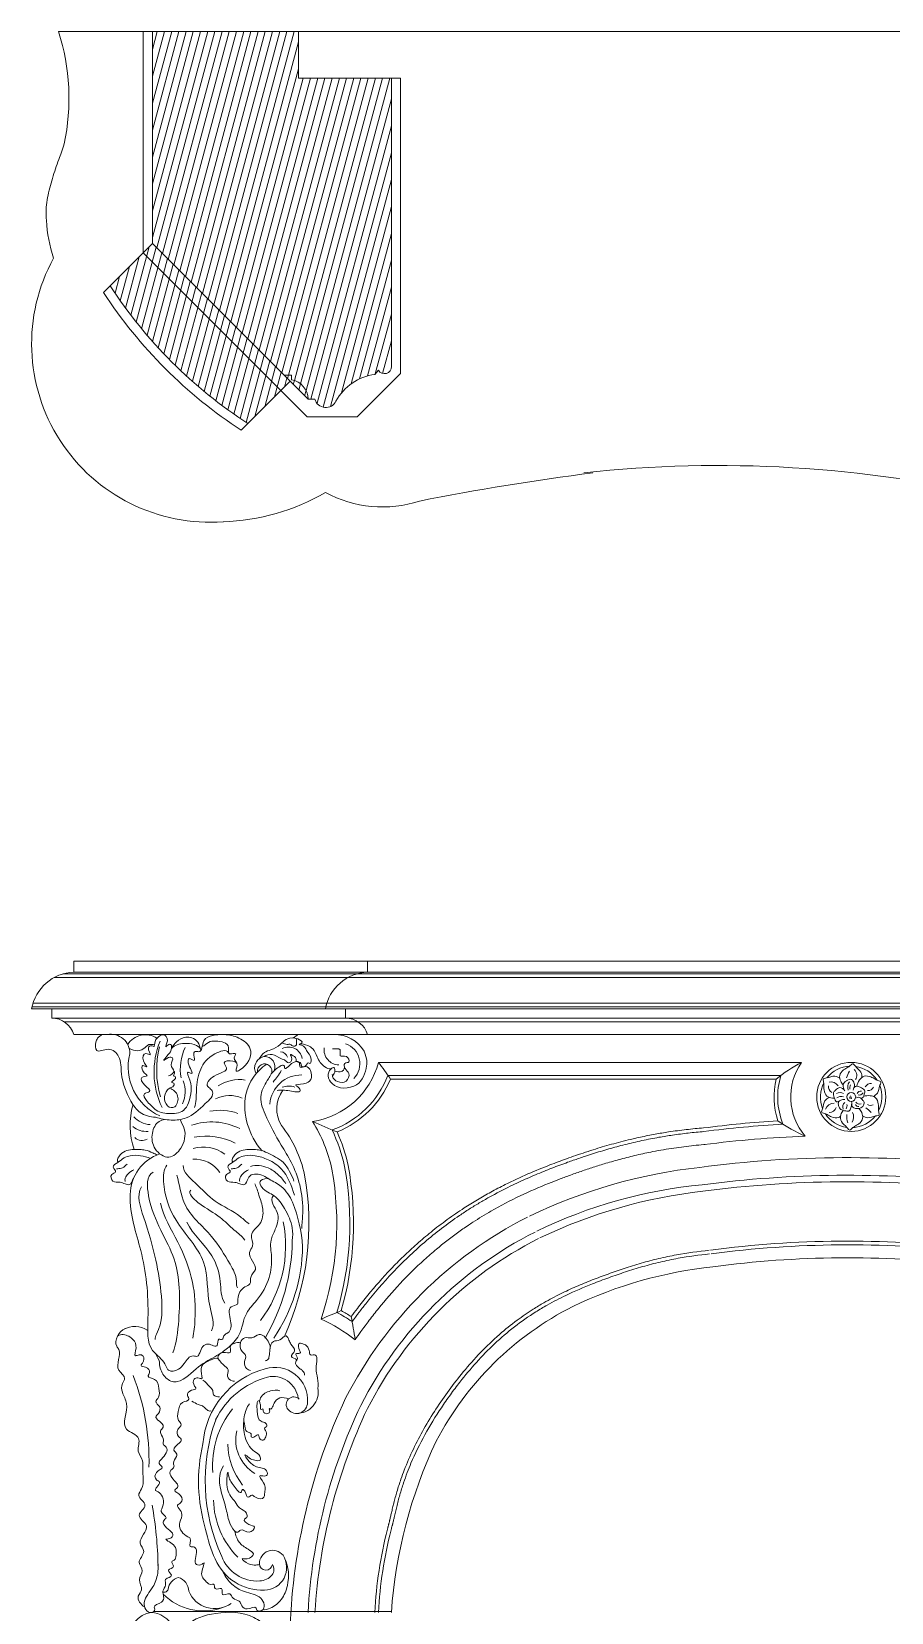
# Model space of a CAD drawing. Header units: millimetres. Extents: x -866 to 1519, y 0 to 1788.
# Drawn here: x -866 to -356, y 851 to 1788 of the extents above; entities that cross this region are included whole.
import ezdxf

# ---------------------------------------------------------------- set-up
doc = ezdxf.new("R2010")
doc.units = ezdxf.units.MM
doc.layers.add('ceco.net 173', color=7, linetype='Continuous')

msp = doc.modelspace()

# ---------------------------------------------------------------- linework, layer by layer
at = {"layer": 'ceco.net 173', "lineweight": 5}
for p, q in [((-850.17, 1788.34), (0, 1788.34)), ((-799.95, 1788.34), (-799.95, 1657.23)), ((-799.95, 1788.34), (-707.84, 1788.34)), ((-794.45, 1788.34), (-794.45, 1662.73)), ((-794.45, 1777.77), (-791.62, 1788.34)), ((-794.45, 1761.84), (-787.35, 1788.34)), ((-794.45, 1745.9), (-783.08, 1788.34)), ((-794.45, 1729.96), (-778.81, 1788.34)), ((-794.45, 1714.02), (-774.53, 1788.34)), ((-794.45, 1698.08), (-770.26, 1788.34)), ((-794.45, 1682.15), (-765.99, 1788.34)), ((-794.45, 1666.21), (-761.72, 1788.34)), ((-791.82, 1660.09), (-757.45, 1788.34)), ((-788.45, 1656.73), (-753.18, 1788.34)), ((-785.08, 1653.36), (-748.91, 1788.34)), ((-781.71, 1649.99), (-744.64, 1788.34)), ((-778.34, 1646.62), (-740.37, 1788.34)), ((-774.98, 1643.25), (-736.1, 1788.34)), ((-771.61, 1639.89), (-731.83, 1788.34)), ((-768.24, 1636.52), (-727.56, 1788.34)), ((-764.87, 1633.15), (-723.29, 1788.34)), ((-761.5, 1629.78), (-719.02, 1788.34)), ((-758.14, 1626.41), (-714.75, 1788.34)), ((-754.77, 1623.05), (-710.48, 1788.34)), ((-751.4, 1619.68), (-707.84, 1782.24)), ((-707.84, 1760.84), (-707.84, 1788.34)), ((-748.03, 1616.31), (-707.84, 1766.3)), ((-744.66, 1612.94), (-705.03, 1760.84)), ((-741.3, 1609.57), (-700.76, 1760.84)), ((-737.93, 1606.21), (-696.49, 1760.84)), ((-734.56, 1602.84), (-692.22, 1760.84)), ((-731.19, 1599.47), (-687.95, 1760.84)), ((-727.82, 1596.1), (-683.68, 1760.84)), ((-724.46, 1592.73), (-679.41, 1760.84)), ((-721.09, 1589.37), (-675.14, 1760.84)), ((-717.72, 1586), (-670.87, 1760.84)), ((-713.77, 1584.78), (-666.6, 1760.84)), ((-710.35, 1581.61), (-662.33, 1760.84)), ((-707.84, 1760.84), (-647.39, 1760.84)), ((-706.62, 1579.59), (-658.06, 1760.84)), ((-703.42, 1575.6), (-653.79, 1760.84)), ((-652.84, 1589.79), (-652.84, 1760.84)), ((-647.39, 1760.84), (-647.39, 1585.74)), ((-700.52, 1570.49), (-652.84, 1748.44)), ((-696.91, 1568.02), (-652.84, 1732.5)), ((-693.26, 1565.71), (-652.84, 1716.56)), ((-688.87, 1566.18), (-652.84, 1700.62)), ((-682.46, 1574.16), (-652.84, 1684.69)), ((-676.74, 1579.54), (-652.84, 1668.75)), ((-823.49, 1633.69), (-794.45, 1662.73)), ((-807.29, 1620.28), (-796.45, 1660.73)), ((-804.11, 1616.2), (-792.23, 1660.51)), ((-712.78, 1581.06), (-794.45, 1662.73)), ((-810.43, 1624.49), (-802.28, 1654.89)), ((-800.9, 1612.23), (-788.87, 1657.14)), ((-702.76, 1560.03), (-799.95, 1657.23)), ((-797.67, 1608.37), (-785.5, 1653.78)), ((-794.4, 1604.62), (-782.13, 1650.41)), ((-671.68, 1582.51), (-652.84, 1652.81)), ((-816.61, 1633.28), (-813.95, 1643.23)), ((-813.54, 1628.82), (-808.12, 1649.06)), ((-791.11, 1600.97), (-778.76, 1647.04)), ((-787.79, 1597.42), (-775.39, 1643.67)), ((-784.44, 1593.96), (-772.03, 1640.3)), ((-781.07, 1590.6), (-768.66, 1636.94)), ((-777.68, 1587.33), (-765.29, 1633.57)), ((-666.94, 1584.25), (-652.84, 1636.87)), ((-774.26, 1584.15), (-761.92, 1630.2)), ((-770.82, 1581.05), (-758.55, 1626.83)), ((-767.36, 1578.03), (-755.19, 1623.46)), ((-763.88, 1575.1), (-751.82, 1620.1)), ((-760.37, 1572.24), (-748.45, 1616.73)), ((-756.84, 1569.47), (-745.08, 1613.36)), ((-662.35, 1585.45), (-652.84, 1620.94)), ((-753.3, 1566.76), (-741.71, 1609.99)), ((-749.73, 1564.14), (-738.35, 1606.62)), ((-746.14, 1561.58), (-734.98, 1603.26)), ((-658, 1585.74), (-652.84, 1605)), ((-742.54, 1559.1), (-731.61, 1599.89)), ((-738.91, 1556.69), (-728.24, 1596.52)), ((-733.73, 1560.11), (-724.87, 1593.15)), ((-727.9, 1565.94), (-721.51, 1589.78)), ((-722.06, 1571.77), (-718.14, 1586.42)), ((-712.11, 1584.78), (-716.51, 1584.78)), ((-714.35, 1582.63), (-713.77, 1584.78)), ((-712.11, 1582.03), (-712.11, 1584.78)), ((-647.39, 1585.74), (-673.09, 1560.03)), ((-660.47, 1587.59), (-662.65, 1585.11)), ((-741.82, 1552.02), (-712.78, 1581.06)), ((-716.23, 1577.61), (-714.77, 1583.05)), ((-702.21, 1570.49), (-712.78, 1581.06)), ((-710.98, 1579.26), (-710.35, 1581.61)), ((-707.62, 1575.89), (-706.62, 1579.59)), ((-704.25, 1572.53), (-703.42, 1575.6)), ((-702.21, 1570.49), (-698.17, 1570.49)), ((-702.76, 1560.03), (-673.09, 1560.03)), ((-841.07, 1237.44), (0, 1237.44)), ((-841.07, 1237.44), (-841.07, 1230.89)), ((-666.9, 1237.44), (-666.9, 1230.89)), ((-852.81, 1227.59), (0, 1227.59)), ((-847.58, 1229.79), (0, 1229.79)), ((-841.07, 1230.89), (0, 1230.89)), ((-866.12, 1209.1), (0, 1209.1)), ((-865.89, 1210.2), (0, 1210.2)), ((-865.29, 1212.4), (0, 1212.4)), ((-854.15, 1209.1), (-854.15, 1203.65)), ((-679.98, 1209.1), (-679.98, 1203.65)), ((-854.15, 1203.65), (0, 1203.65)), ((-846.83, 1201.45), (0, 1201.45)), ((-841.07, 1193.85), (0, 1193.85)), ((-660.44, 1177.35), (-598.63, 1177.35)), ((-600.61, 1177.35), (-598.63, 1177.35)), ((-598.63, 1177.35), (-409.67, 1177.35)), ((-654.87, 1169.65), (-596.62, 1169.65)), ((-653.38, 1167.45), (-594.2, 1167.45)), ((-596.62, 1169.65), (-421.87, 1169.65)), ((-595.85, 1167.45), (-594.2, 1167.45)), ((-594.2, 1167.45), (-424.75, 1167.45)), ((-652.81, 851.9), (-793.77, 851.9))]:
    msp.add_line(p, q, dxfattribs=at)
for radius in [20.46, 2.65]:
    msp.add_circle((-380.22, 1156.89), radius, dxfattribs=at)
for centre, radius, start, end in [((-974.41, 1748.61), 130.44, 348.14026, 17.73265), ((-771.51, 1680.91), 85.93, 183.03307, 198.23153), ((-760.41, 1603.26), 105.7, 151.29943, 274.32398), ((-587.85, 1787.66), 281.49, 213.16104, 236.83896), ((-587.85, 1787.66), 275.99, 212.92158, 237.07842), ((-658.81, 1554.78), 30.57, 97.21879, 151.52875), ((-656.95, 1589.71), 4.11, 211.1006, 1.07439), ((-714.01, 1570.39), 11.8, 0.49139, 80.7214), ((-691.72, 1572.21), 6.68, 194.98446, 334.6688), ((-458.91, 790.43), 740.72, 77.03106, 96.19025), ((-336.69, -4.07), 1543.49, 97.32193, 101.18677), ((-756.18, 1625.27), 127.47, 271.60721, 300.25619), ((-658.13, 1577.71), 71.1, 241.59985, 288.01416), ((-839.92, 1204.28), 26.64, 92.47037, 169.58335), ((-665.75, 1204.28), 26.64, 92.47037, 169.58335), ((-854.33, 1189.78), 13.87, 17.06381, 89.25384), ((-680.16, 1189.78), 13.87, 17.06381, 89.25384), ((-819.16, 1182.72), 11.32, 358.77308, 100.53458), ((-798.7, 1181.37), 12.36, 56.16337, 147.65839), ((-686.3, 1173.79), 20.07, 30.61649, 91.39037), ((-777.22, 1174.53), 31.64, 165.45003, 246.05735), ((-744.97, 1171.6), 48.56, 157.87758, 205.53576), ((-733.86, 1172.68), 58.11, 166.08581, 195.71708), ((-748.39, 1173.46), 29.59, 154.45781, 190.34076), ((-727.2, 1174.13), 6.72, 99.22905, 210.47259), ((-727.93, 1174.71), 6.07, 337.90359, 93.26968), ((-718.6, 1179.33), 4.29, 13.84102, 88.29281), ((-713.84, 1178.11), 8.33, 11.37858, 116.19445), ((-683.71, 1184.88), 9.05, 173.38119, 268.05591), ((-683.82, 1176.62), 12.32, 314.74182, 71.93733), ((-710.22, 1151.62), 29.72, 123.80301, 166.78193), ((-727.97, 1172.17), 4.32, 337.72339, 187.86296), ((-771.26, 1205.07), 62.37, 320.886, 328.48334), ((-706.92, 1189.83), 48.13, 278.85152, 344.96892), ((-683.85, 1174.61), 3.15, 307.3021, 15.01402), ((-809.29, 1063.78), 187.23, 33.62043, 37.34146), ((-362.36, 1088.88), 100.33, 118.13616, 128.44962), ((-380.22, 1156.89), 35.86, 145.2083, 220.45301), ((-380.22, 1156.89), 18.26, 92.98441, 141.88881), ((-372.76, 1165.9), 10.47, 143.49012, 167.70233), ((-381.77, 1169.6), 4.85, 329.25862, 46.00969), ((-380.22, 1156.89), 18.26, 32.98441, 81.88881), ((-780.46, 1156.29), 6.95, 123.8508, 223.09402), ((-785.91, 1155.64), 6.58, 315.56622, 75.96295), ((-792.27, 1160.04), 17.17, 335.12706, 21.59702), ((-742.89, 1144.16), 23.01, 81.46401, 123.36511), ((-706.39, 1151.45), 18.46, 88.337, 176.25667), ((-713.71, 1152.51), 10.8, 70.67556, 110.50487), ((-706.92, 1189.83), 55.83, 289.81253, 338.80805), ((-706.92, 1189.83), 58.03, 292.18955, 337.31278), ((-380.22, 1156.89), 45.76, 166.65413, 198.03464), ((-380.22, 1156.89), 43.56, 162.96314, 201.81584), ((-380.22, 1156.89), 18.26, 152.98441, 201.88881), ((-389.69, 1162.98), 4.02, 173.57489, 238.96244), ((-392.4, 1160.45), 5.36, 35.16046, 100.28493), ((-377.47, 1162.81), 4.85, 141.77253, 202.67688), ((-376.43, 1162.16), 4.59, 155.28405, 189.51482), ((-368.07, 1160.28), 4.63, 90.28726, 146.55973), ((-370.4, 1164.5), 3.9, 268.56215, 333.07229), ((-380.22, 1156.89), 18.26, 332.98441, 21.88881), ((-748.75, 1139.96), 17.77, 65.3436, 117.80651), ((-699.18, 1151.84), 40.51, 170.65495, 221.53036), ((-701.94, 1149.78), 18.84, 143.8883, 211.53141), ((-389.83, 1147.2), 6.1, 95.05742, 156.88139), ((-386.86, 1155.63), 3.91, 56.59829, 121.95252), ((-386.2, 1152.87), 4.25, 71.66798, 126.98701), ((-381.89, 1150.94), 3.36, 129.02548, 201.38607), ((-379.77, 1156.58), 1.28, 129.80109, 219.13443), ((-379.28, 1156.45), 1.05, 156.41461, 216.27734), ((-375.15, 1155.18), 2.62, 211.20644, 289.01567), ((-374.52, 1158.06), 2.37, 79.28292, 160.71364), ((-375.46, 1160.58), 2.58, 257.07824, 330.58839), ((-764.24, 1140.22), 43.5, 163.74015, 199.4409), ((-794.66, 1155.16), 14.77, 222.74873, 265.18124), ((-783.04, 1154.12), 3.6, 225.9241, 300.58119), ((-754.4, 1117.7), 31.28, 70.13825, 101.33281), ((-380.22, 1156.89), 18.26, 212.98441, 261.88881), ((-393.42, 1152.23), 4.55, 270.72952, 339.88953), ((-386.53, 1151.85), 3.85, 328.17112, 8.74103), ((-374.52, 1144.7), 8.38, 168.37401, 201.79348), ((-384.88, 1145.12), 6.05, 329.10729, 24.34596), ((-380.22, 1156.89), 18.26, 272.98441, 321.88881), ((-375.94, 1153.13), 1.94, 199.51295, 275.97734), ((-379.5, 1138.29), 14.49, 40.09249, 57.04341), ((-368.6, 1156.31), 4.42, 244.60036, 287.90209), ((-798.25, 1148.57), 12.14, 230.06546, 275.56372), ((-759.37, 1105.69), 36.4, 62.83483, 109.21291), ((-774.12, 1095.74), 71.43, 12.06446, 38.21417), ((-774.12, 1095.74), 87.93, 12.06446, 31.95437), ((-563.33, 1442.12), 329.32, 245.57381, 248.31771), ((-774.12, 1095.74), 95.63, 12.06446, 25.76474), ((-774.12, 1095.74), 97.83, 12.06446, 24.36602), ((-389.2, 556.88), 586.86, 93.37357, 97.68665), ((-382.22, 467.82), 673.97, 93.27034, 97.27047), ((-364.2, 1229.85), 105.53, 235.65417, 245.7676), ((-800.68, 1137.11), 6.05, 226.12933, 300.46166), ((-764.51, 1104.93), 22.25, 54.48956, 105.25096), ((-762.65, 1095.51), 38.14, 63.04887, 100.70397), ((-381.8, 462.27), 671.84, 92.19322, 97.31415), ((-381.8, 462.27), 671.84, 92.19322, 97.31415), ((-782.07, 1098.7), 25.62, 108.06192, 179.34877), ((-769.67, 1101.55), 18.52, 34.70393, 92.91016), ((-862.91, 1081.91), 185.42, 343.46142, 10.50775), ((-862.91, 1081.91), 187.62, 344.00611, 10.52636), ((-434.97, 802.12), 314.98, 96.3933, 115.57464), ((-382.38, 451.83), 669.08, 83.0065, 97.52888), ((-863.12, 1081.95), 161.43, 335.46793, 10.24903), ((-863.01, 1081.92), 177.81, 341.38828, 10.43148), ((-382.38, 451.83), 658.63, 83.57744, 97.52888), ((-382.38, 451.83), 654.78, 83.39659, 97.52888), ((-441.48, 819.33), 286.75, 95.40367, 115.88636), ((-434.93, 802.02), 300.78, 96.34432, 115.5733), ((-792.12, 1062.43), 86.83, 3.84062, 21.62647), ((-788.74, 1068.65), 73.22, 322.69121, 11.17778), ((-461.22, 866.48), 245.64, 116.84054, 152.93211), ((-828.49, 1073.22), 116.92, 329.49723, 359.27224), ((-803.52, 1069.22), 98.04, 325.6854, 359.43019), ((-461.28, 866.52), 235.67, 116.83295, 152.86242), ((-461.27, 866.5), 231.29, 116.8336, 152.82521), ((-382.38, 451.83), 619.58, 83.39659, 97.52888), ((-382.38, 451.83), 617.38, 83.39659, 97.52888), ((-382.38, 451.83), 609.68, 83.39659, 97.52888), ((-434.79, 801.65), 256.08, 96.15775, 115.5669), ((-461.09, 866.25), 186.5, 116.84553, 152.3326), ((-329.09, 176.87), 923.65, 112.50001, 113.30381), ((-739.51, 927.47), 107.57, 52.66544, 65.26077), ((-739.51, 927.47), 115.27, 56.62273, 61.87092), ((-739.51, 927.47), 117.47, 57.64356, 60.99859), ((-1167.75, 934.71), 499.66, 9.01578, 10.61031), ((-804.97, 1006.55), 14.22, 57.35277, 118.25457), ((-714.54, 947.28), 50.19, 105.18626, 175.49784), ((-721.9, 977.19), 19.4, 355.79934, 107.35772), ((-938.06, 941.18), 141.57, 358.51674, 20.92849), ((-713.68, 944.17), 48.31, 105.08835, 153.73609), ((-722.96, 976.11), 15.07, 8.25187, 102.60788), ((-708.88, 981.96), 12.69, 269.25352, 10.69816), ((-710.66, 974.59), 4.51, 44.46755, 222.69121), ((-709.05, 975.77), 6.5, 220.74088, 0), ((-369.55, 831.4), 343.39, 154.68177, 178.17655), ((-654.92, 929.46), 108.27, 160.52915, 204.50285), ((-705.78, 938.53), 53.04, 140.97425, 184.56724), ((-375.55, 833.57), 327.14, 154.57525, 176.88472), ((-365.98, 830.11), 332.87, 154.74393, 176.34279), ((-721.75, 953.74), 23.35, 167.16041, 239.27048), ((-668.97, 928.91), 98.17, 166.86881, 196.79013), ((-709.21, 952.06), 40.62, 181.5098, 218.44057), ((-369.55, 831.4), 283.99, 154.68177, 175.97301), ((-1013.24, 875.35), 222.12, 0.95331, 10.27896), ((-708.11, 919.21), 50.21, 181.64482, 224.53766), ((-685.89, 915.94), 78.59, 191.28849, 204.73888), ((-417.33, 839.13), 245.62, 165.50758, 177.14932), ((-414.41, 838.59), 246.39, 165.52188, 177.0328), ((-729.38, 894.75), 30.23, 202.7665, 272.62583), ((-732.23, 892.61), 22.69, 200.80303, 273.43538), ((-723.19, 880.26), 7.88, 39.12661, 180.99513), ((-728.29, 877.93), 13.38, 271.22819, 33.09972), ((-776.61, 863.87), 8.63, 107.1134, 172.48211), ((-781.73, 863.76), 8.75, 1.38194, 72.87547), ((-727.22, 880.22), 3.85, 181.3346, 353.53348), ((-731.2, 880), 10.05, 271.9075, 319.91776), ((-728.23, 876.75), 5.71, 325.67969, 32.08534), ((-787.48, 865.77), 2.43, 249.11078, 341.58319), ((-764.3, 885.81), 33.58, 224.81014, 289.93899), ((-757.57, 870.15), 16.6, 201.8478, 305.83441), ((-758.67, 883.56), 31.43, 301.26694, 301.57469)]:
    msp.add_arc(centre, radius, start, end, dxfattribs=at)
for points, knots in [([(-846.76, 1721.81), (-847.81, 1718.14), (-850.46, 1712.08), (-853.72, 1701.45), (-856.97, 1690.16), (-857.79, 1681.64), (-857.41, 1677.09), (-857.32, 1676.36)], [59.169884, 59.169884, 59.169884, 59.169884, 67.591631, 78.088625, 88.415019, 98.443918, 100.363856, 100.363856, 100.363856, 100.363856]), ([(-792.73, 1144.79), (-795.86, 1145.12), (-802.3, 1146.48), (-808.97, 1156.84), (-813.61, 1168.14), (-812.69, 1180.34), (-819.92, 1187.06), (-828.37, 1182.06), (-828.4, 1188.74), (-827.06, 1192.01), (-825.3, 1193.31), (-824.12, 1193.85)], [0, 0, 0, 0, 8.651549, 16.669899, 32.442656, 41.961338, 48.823617, 55.119218, 59.525869, 61.909652, 65.154561, 65.154561, 65.154561, 65.154561]), ([(-793.43, 1187.03), (-793.12, 1187.49), (-793.26, 1189.82), (-791.58, 1192.33), (-787.49, 1194.71), (-784.42, 1190.72), (-787.7, 1185.24), (-785.19, 1187.97), (-782.76, 1188.28), (-783.34, 1183.55), (-785.25, 1182.02), (-789.03, 1177.1), (-785.36, 1180.67), (-781.12, 1180.31), (-785.01, 1175.58), (-780.01, 1172.07), (-783.58, 1169.85), (-784.88, 1169.32)], [1.87409, 1.87409, 1.87409, 1.87409, 3.372698, 7.451197, 10.089093, 13.930744, 17.33936, 19.41399, 20.356403, 23.356369, 27.44776, 30.298534, 33.36838, 35.463857, 39.342553, 43.070339, 46.910261, 46.910261, 46.910261, 46.910261]), ([(-765, 1186.68), (-763.66, 1187.24), (-761.42, 1189.78), (-755.85, 1190.34), (-747.87, 1188.86), (-750.45, 1181.15), (-743.65, 1183.68), (-747.14, 1179.39), (-744.79, 1177.93), (-744.51, 1176.91)], [1.073651, 1.073651, 1.073651, 1.073651, 5.123302, 9.080904, 16.850872, 20.305606, 23.325686, 25.243676, 27.900722, 27.900722, 27.900722, 27.900722]), ([(-808.18, 1185.5), (-806.61, 1184.89), (-803.8, 1183.72), (-799.53, 1185.06), (-797.02, 1188.68), (-794.35, 1187.72), (-793.14, 1188.15)], [0, 0, 0, 0, 4.60168, 7.845957, 11.58435, 14.857859, 14.857859, 14.857859, 14.857859]), ([(-793.06, 1149.65), (-794.67, 1151.15), (-797.33, 1153.35), (-800.9, 1159.29), (-794.04, 1159.77), (-799.46, 1163.61), (-802.75, 1168.97), (-795.7, 1168.95), (-800.73, 1171.5), (-801.07, 1176.49), (-796.29, 1173.58), (-801.21, 1178.44), (-799.66, 1183.94), (-794.03, 1180.6), (-798.15, 1185.65), (-795.33, 1187.89), (-793.75, 1186.47), (-793.43, 1187.03)], [14.017861, 14.017861, 14.017861, 14.017861, 20.201819, 23.996065, 27.004777, 31.326926, 35.754652, 38.585759, 42.134564, 44.931323, 47.002301, 50.570407, 54.805892, 57.233227, 61.116383, 63.008149, 64.56566, 64.56566, 64.56566, 64.56566]), ([(-669.03, 1184.01), (-667.08, 1178.94), (-667.54, 1172.76), (-671.68, 1161.47), (-686.86, 1161.24), (-690.85, 1169.1), (-689.77, 1173.01), (-686.26, 1174.99), (-686.04, 1171.02), (-687.43, 1169.83), (-687.64, 1168.86)], [49.20467, 49.20467, 49.20467, 49.20467, 53.85548, 65.468051, 78.699621, 83.330348, 87.375279, 89.124268, 91.577699, 94.286653, 94.286653, 94.286653, 94.286653]), ([(-784.34, 1162.07), (-783.82, 1162.42), (-782.33, 1162.48), (-780.92, 1165.13), (-784.23, 1165.45), (-780.92, 1166.87), (-780.47, 1169.17), (-782.66, 1169.39), (-781.01, 1170.84), (-781.52, 1171.91), (-781.73, 1172.18)], [0.380781, 0.380781, 0.380781, 0.380781, 2.212495, 4.164747, 5.37954, 7.965736, 9.566499, 11.003376, 12.551289, 13.186912, 13.186912, 13.186912, 13.186912]), ([(-686.26, 1172.24), (-684.99, 1171.59), (-683.44, 1171.62), (-682.1, 1172.02), (-681.95, 1172.1)], [0, 0, 0, 0, 3.902329, 3.937864, 3.937864, 3.937864, 3.937864]), ([(-385.03, 1163.98), (-385.59, 1164.64), (-386.69, 1166.37), (-387.59, 1169.91), (-385.06, 1172.86), (-382.34, 1174.35), (-380.63, 1175.43), (-379.21, 1177.14), (-377.1, 1173.88), (-374.26, 1172.41), (-373.84, 1169.45), (-373.96, 1168.34)], [1.346429, 1.346429, 1.346429, 1.346429, 3.709743, 6.857161, 10.469177, 13.19954, 15.296944, 16.275841, 18.309291, 22.776626, 25.68117, 25.68117, 25.68117, 25.68117]), ([(-390.1, 1156.13), (-390.53, 1156.11), (-392.14, 1156.16), (-395.18, 1157.02), (-396.47, 1160.69), (-396.41, 1163.79), (-396.49, 1165.8), (-397.26, 1167.89), (-393.38, 1168.09), (-390.68, 1169.81), (-387.91, 1168.7), (-387.01, 1168.04)], [2.558768, 2.558768, 2.558768, 2.558768, 3.709743, 6.857161, 10.469177, 13.19954, 15.296944, 16.275841, 18.309291, 22.776626, 25.68117, 25.68117, 25.68117, 25.68117]), ([(-376.89, 1163.18), (-376.62, 1164.51), (-375.63, 1166.85), (-372.63, 1169.77), (-368.81, 1169.06), (-366.16, 1167.46), (-364.37, 1166.51), (-362.17, 1166.14), (-363.94, 1162.68), (-363.8, 1159.48), (-366.15, 1157.64), (-367.17, 1157.19)], [0, 0, 0, 0, 3.709743, 6.857161, 10.469177, 13.19954, 15.296944, 16.275841, 18.309291, 22.776626, 25.68117, 25.68117, 25.68117, 25.68117]), ([(-386.48, 1145.44), (-386.9, 1145.09), (-388.5, 1144.13), (-391.64, 1144.72), (-394.29, 1146.32), (-396.07, 1147.26), (-398.27, 1147.64), (-396.5, 1151.09), (-396.65, 1154.29), (-394.29, 1156.13), (-393.27, 1156.58)], [5.405862, 5.405862, 5.405862, 5.405862, 6.857161, 10.469177, 13.19954, 15.296944, 16.275841, 18.309291, 22.776626, 25.68117, 25.68117, 25.68117, 25.68117]), ([(-372.89, 1157.22), (-371.66, 1157.59), (-369.21, 1157.87), (-365.27, 1156.76), (-363.97, 1153.09), (-364.04, 1149.99), (-363.96, 1147.97), (-363.19, 1145.88), (-367.06, 1145.69), (-369.76, 1143.96), (-372.54, 1145.08), (-373.44, 1145.74)], [0.212561, 0.212561, 0.212561, 0.212561, 3.709743, 6.857161, 10.469177, 13.19954, 15.296944, 16.275841, 18.309291, 22.776626, 25.68117, 25.68117, 25.68117, 25.68117]), ([(-778.13, 1143.5), (-777.28, 1141.66), (-774.11, 1136.48), (-776.03, 1126.91), (-784.68, 1118.8), (-794.23, 1125.62), (-795.51, 1134.85), (-792.17, 1142.21), (-788.37, 1143.19), (-787.25, 1143.56)], [0, 0, 0, 0, 5.512666, 16.091567, 24.189188, 32.702743, 41.415204, 48.63379, 51.80285, 51.80285, 51.80285, 51.80285]), ([(-375.61, 1150.02), (-374.96, 1149.3), (-373.79, 1147.51), (-372.86, 1143.87), (-375.39, 1140.92), (-378.1, 1139.42), (-379.81, 1138.35), (-381.24, 1136.63), (-383.34, 1139.89), (-386.42, 1141.48), (-386.76, 1146.09), (-385.59, 1148.09), (-385.05, 1148.9)], [1.075545, 1.075545, 1.075545, 1.075545, 3.709743, 6.857161, 10.469177, 13.19954, 15.296944, 16.275841, 18.309291, 22.776626, 26.441526, 29.085092, 29.085092, 29.085092, 29.085092]), ([(-467.7, 1138.57), (-471.11, 1138.28), (-474.53, 1137.93), (-481.45, 1137.12), (-484.94, 1136.65), (-491.08, 1135.71), (-493.72, 1135.27), (-497.83, 1134.52), (-499.28, 1134.25), (-502.21, 1133.67), (-503.69, 1133.36), (-506.61, 1132.74), (-508.07, 1132.41), (-511.48, 1131.62), (-513.41, 1131.15), (-517.23, 1130.18), (-519.11, 1129.68), (-524.67, 1128.16), (-528.27, 1127.1), (-533.79, 1125.38), (-535.77, 1124.75), (-539.66, 1123.47), (-541.56, 1122.82), (-545.33, 1121.53), (-547.2, 1120.87), (-550.67, 1119.62), (-552.28, 1119.03), (-555.54, 1117.82), (-557.19, 1117.19), (-563.1, 1114.9), (-567.45, 1113.13), (-576.29, 1109.27), (-580.8, 1107.18), (-588.21, 1103.49), (-591.08, 1102), (-596.56, 1099.01), (-599.17, 1097.52), (-604.42, 1094.41), (-607.05, 1092.77), (-611.37, 1089.96), (-613.08, 1088.82), (-616.44, 1086.51), (-618.1, 1085.33), (-623.02, 1081.76), (-626.22, 1079.3), (-632.2, 1074.47), (-634.99, 1072.11), (-640.44, 1067.29), (-643.09, 1064.83), (-648.23, 1059.86), (-650.72, 1057.35), (-657.96, 1049.76), (-662.47, 1044.62), (-668.88, 1036.82), (-670.96, 1034.19), (-674.23, 1029.94), (-675.44, 1028.33), (-676.64, 1026.71)], [138.71245, 138.71245, 138.71245, 138.71245, 145.752177, 145.752177, 152.791905, 152.791905, 158.045789, 158.045789, 160.920461, 160.920461, 163.795133, 163.795133, 166.669805, 166.669805, 170.557654, 170.557654, 174.445503, 174.445503, 182.221201, 182.221201, 186.686589, 186.686589, 191.151977, 191.151977, 195.617365, 195.617365, 199.428487, 199.428487, 203.239608, 203.239608, 212.972519, 212.972519, 222.70543, 222.70543, 228.768072, 228.768072, 234.226413, 234.226413, 239.684754, 239.684754, 243.284627, 243.284627, 246.884499, 246.884499, 254.084244, 254.084244, 260.685211, 260.685211, 267.286178, 267.286178, 273.887144, 273.887144, 287.089078, 287.089078, 293.787316, 293.787316, 297.906224, 297.906224, 297.906224, 297.906224]), ([(-467.51, 1136.38), (-470.59, 1136.11), (-473.67, 1135.81), (-479.9, 1135.09), (-483.04, 1134.69), (-488.86, 1133.83), (-491.53, 1133.41), (-495.85, 1132.65), (-497.49, 1132.35), (-500.84, 1131.7), (-502.55, 1131.35), (-505.95, 1130.63), (-507.64, 1130.25), (-511, 1129.47), (-512.67, 1129.07), (-517.58, 1127.83), (-520.77, 1126.96), (-527.17, 1125.13), (-530.38, 1124.15), (-535.1, 1122.65), (-536.69, 1122.13), (-539.4, 1121.23), (-540.52, 1120.85), (-542.77, 1120.08), (-543.89, 1119.7), (-546.11, 1118.92), (-547.22, 1118.52), (-549.86, 1117.57), (-551.4, 1117.01), (-554.51, 1115.86), (-556.08, 1115.26), (-559.25, 1114.03), (-560.85, 1113.4), (-565.68, 1111.46), (-568.95, 1110.08), (-575.58, 1107.16), (-578.94, 1105.61), (-586.46, 1101.93), (-590.65, 1099.76), (-596.81, 1096.33), (-598.77, 1095.2), (-602.69, 1092.87), (-604.66, 1091.66), (-608.57, 1089.18), (-610.52, 1087.9), (-616.06, 1084.13), (-619.6, 1081.57), (-626.54, 1076.26), (-629.94, 1073.51), (-636.57, 1067.82), (-639.82, 1064.89), (-646.06, 1058.93), (-649.06, 1055.91), (-657.74, 1046.76), (-663.08, 1040.55), (-669.48, 1032.5), (-670.89, 1030.69), (-673.11, 1027.76), (-673.96, 1026.64), (-676.09, 1023.73)], [138.71245, 138.71245, 138.71245, 138.71245, 145.104685, 145.104685, 151.49692, 151.49692, 156.865974, 156.865974, 160.141174, 160.141174, 163.506126, 163.506126, 166.871079, 166.871079, 170.236031, 170.236031, 176.936705, 176.936705, 184.00359, 184.00359, 187.632704, 187.632704, 190.296221, 190.296221, 192.959737, 192.959737, 195.623254, 195.623254, 199.281155, 199.281155, 202.939057, 202.939057, 206.596958, 206.596958, 213.912761, 213.912761, 221.228564, 221.228564, 230.146904, 230.146904, 234.268479, 234.268479, 238.390054, 238.390054, 242.502801, 242.502801, 250.315992, 250.315992, 258.250226, 258.250226, 266.261636, 266.261636, 274.273047, 274.273047, 290.295867, 290.295867, 294.931447, 294.931447, 297.812285, 297.812285, 297.812285, 297.812285]), ([(-814.83, 1118.16), (-815.77, 1118.75), (-814.19, 1122.63), (-809.9, 1125.64), (-803.8, 1125.93), (-798.3, 1125.38), (-794.79, 1124.08), (-792.5, 1122.91), (-791.65, 1122.45)], [0, 0, 0, 0, 3.006868, 7.594015, 15.374333, 18.368485, 22.767946, 25.410207, 25.410207, 25.410207, 25.410207]), ([(-466.86, 1128.71), (-467.13, 1128.68), (-467.4, 1128.66), (-469.61, 1128.46), (-471.56, 1128.27), (-477.41, 1127.65), (-481.35, 1127.15), (-489.46, 1125.96), (-493.63, 1125.26), (-499.42, 1124.13), (-501.04, 1123.8), (-504.24, 1123.12), (-505.83, 1122.77), (-509, 1122.03), (-510.58, 1121.65), (-513.68, 1120.87), (-515.21, 1120.47), (-519.77, 1119.25), (-522.74, 1118.4), (-528.18, 1116.77), (-530.67, 1115.99), (-534.35, 1114.79), (-535.57, 1114.39), (-537.97, 1113.58), (-539.17, 1113.18), (-542.73, 1111.95), (-545.07, 1111.12), (-548.44, 1109.89), (-549.44, 1109.53), (-551.47, 1108.77), (-552.48, 1108.39), (-555.55, 1107.21), (-557.62, 1106.41), (-565.18, 1103.36), (-570.78, 1100.93), (-582.18, 1095.51), (-587.97, 1092.52), (-597.38, 1087.11), (-600.99, 1084.91), (-605.42, 1082.02), (-606.29, 1081.44), (-609.37, 1079.38), (-611.54, 1077.86), (-617.96, 1073.21), (-622.1, 1069.98), (-628.55, 1064.59), (-630.95, 1062.49), (-638.37, 1055.76), (-643.14, 1051.02), (-652.14, 1041.4), (-656.36, 1036.52), (-662.27, 1029.23), (-664.13, 1026.85), (-667.64, 1022.24), (-669.29, 1020.01), (-672.05, 1016.18), (-673.16, 1014.6), (-674.27, 1013.01)], [138.71245, 138.71245, 138.71245, 138.71245, 139.296213, 139.296213, 143.417473, 143.417473, 151.659991, 151.659991, 160.238946, 160.238946, 163.501355, 163.501355, 166.763765, 166.763765, 170.026174, 170.026174, 173.288583, 173.288583, 179.813402, 179.813402, 185.510987, 185.510987, 188.38535, 188.38535, 191.259714, 191.259714, 197.008441, 197.008441, 199.429245, 199.429245, 201.85005, 201.85005, 206.691658, 206.691658, 219.395025, 219.395025, 232.098392, 232.098392, 239.892142, 239.892142, 241.806415, 241.806415, 246.701612, 246.701612, 256.492005, 256.492005, 262.511327, 262.511327, 275.487591, 275.487591, 288.463855, 288.463855, 294.719672, 294.719672, 300.579702, 300.579702, 304.626829, 304.626829, 304.626829, 304.626829]), ([(-805.62, 1108.76), (-805.66, 1108.69), (-806.39, 1107.25), (-807.12, 1104.15), (-810.96, 1105.34), (-813.88, 1106.75), (-818.38, 1105.62), (-819.95, 1111.23), (-814.87, 1112.04), (-819.19, 1115.77), (-814.31, 1118.18), (-811.76, 1120.9), (-806.84, 1122.46), (-801.45, 1122.31), (-797.55, 1121.16), (-795.66, 1120.4)], [32.14794, 32.14794, 32.14794, 32.14794, 32.343108, 36.246209, 38.731262, 41.509479, 45.531842, 49.070063, 51.584862, 54.499242, 57.905251, 62.231107, 65.72616, 71.299873, 76.78989, 76.78989, 76.78989, 76.78989]), ([(-711.4, 1094.43), (-713.05, 1097.96), (-716.71, 1103.83), (-724.13, 1107.35), (-729.52, 1110.97), (-735.63, 1111.92), (-738.26, 1107.98), (-739.16, 1104.14), (-743, 1105.34), (-745.92, 1106.74), (-750.42, 1105.61), (-751.99, 1111.22), (-746.91, 1112.04), (-751.23, 1115.76), (-746.35, 1118.18), (-743.8, 1120.9), (-738.88, 1122.45), (-732.85, 1122.29), (-725.36, 1119.74), (-715.19, 1113.38), (-712.15, 1104.23), (-710.31, 1098.71)], [1.705033, 1.705033, 1.705033, 1.705033, 12.178069, 19.721158, 23.376315, 30.578217, 32.343108, 36.246209, 38.731262, 41.509479, 45.531842, 49.070063, 51.584862, 54.499242, 57.905251, 62.231107, 65.72616, 71.299873, 78.52995, 87.118708, 102.987355, 102.987355, 102.987355, 102.987355]), ([(-794, 1112.28), (-798.21, 1110.06), (-796.64, 1086.07), (-778.22, 1063.45), (-777.95, 1032.22), (-780.07, 1010.75), (-782.48, 1005.29)], [0, 0, 0, 0, 12.97695, 49.84196, 82.861695, 98.952372, 98.952372, 98.952372, 98.952372]), ([(-711.58, 1071.73), (-711.28, 1074.24), (-711.13, 1080.95), (-715.39, 1090.04), (-721.54, 1098.98), (-728.65, 1101.08), (-731.76, 1106.9), (-728.95, 1108.32), (-725.79, 1108.51)], [5.427306, 5.427306, 5.427306, 5.427306, 12.225171, 23.49581, 32.330109, 40.381039, 43.696276, 46.422969, 46.422969, 46.422969, 46.422969]), ([(-785.28, 995.21), (-786.08, 996.69), (-788.68, 1002.03), (-798.17, 1007.39), (-796.13, 1034.25), (-799.36, 1064.16), (-808.04, 1086.71), (-807.68, 1098.99)], [6.862987, 6.862987, 6.862987, 6.862987, 10.616832, 19.338481, 36.701568, 73.764871, 104.768525, 104.768525, 104.768525, 104.768525]), ([(-722.77, 1098.54), (-725.42, 1095.12), (-718.29, 1088.78), (-720.93, 1079.42), (-725.26, 1071.19), (-723.24, 1061.24), (-724.77, 1048.65), (-730.79, 1037.81), (-740.89, 1027.64), (-741.08, 1016.29), (-749.86, 1007.78), (-756.84, 1002.98), (-768.52, 997.33), (-775.17, 988.54), (-783.64, 987.78), (-788.54, 991.86), (-790.45, 996.85), (-790.31, 1000.57), (-792.4, 1004.45)], [0, 0, 0, 0, 10.070991, 19.566974, 25.935541, 34.764552, 46.062231, 60.000642, 68.028585, 80.870037, 90.019068, 98.095104, 109.918675, 124.323598, 126.2337, 132.446295, 139.730547, 141.600733, 141.600733, 141.600733, 141.600733]), ([(-733.87, 1105.38), (-732.74, 1103.4), (-731.13, 1097.64), (-728.36, 1090.5), (-729.39, 1081.07), (-737.93, 1076), (-733.57, 1068.92), (-739.81, 1062.97), (-730.09, 1055.7), (-737.03, 1050.96), (-735.7, 1045.71), (-741.74, 1044), (-744.19, 1039.16), (-743.49, 1033.29), (-750.58, 1032.82), (-747.55, 1024.42), (-747.79, 1017.31), (-752.44, 1016.02), (-752.45, 1012.48), (-756.34, 1014.17), (-754.86, 1007.01), (-763.09, 1012.68), (-765.85, 1006.94), (-767.44, 1002.51), (-772.12, 1004.42), (-775.26, 999.11), (-778.77, 994.92), (-783.64, 993.64), (-785.17, 995.09), (-785.28, 995.21)], [4.848609, 4.848609, 4.848609, 4.848609, 10.858265, 18.671518, 26.903475, 34.374704, 40.25875, 44.089923, 53.897293, 58.365487, 62.364778, 65.363229, 73.059759, 75.652133, 79.256066, 86.820364, 93.305433, 96.116514, 98.186719, 100.072627, 103.438463, 108.457413, 114.926934, 117.161025, 119.396403, 125.848053, 130.210602, 135.550242, 136.010746, 136.010746, 136.010746, 136.010746]), ([(-789.67, 1093.9), (-787.84, 1085.7), (-778.77, 1071.27), (-769.69, 1047.83), (-768.61, 1030.1), (-769.81, 1017.37), (-770.58, 1013.96)], [0, 0, 0, 0, 22.930362, 45.855049, 66.485879, 74.916917, 74.916917, 74.916917, 74.916917]), ([(-464.4, 1065.97), (-470.86, 1065.34), (-477.32, 1064.47), (-487.3, 1062.64), (-490.83, 1061.9), (-497.83, 1060.23), (-501.29, 1059.31), (-508.14, 1057.34), (-511.53, 1056.29), (-518.08, 1054.14), (-521.25, 1053.05), (-527.55, 1050.79), (-530.7, 1049.61), (-537, 1047.14), (-540.13, 1045.84), (-546.38, 1043.1), (-549.48, 1041.67), (-555.86, 1038.5), (-559.14, 1036.76), (-564.53, 1033.68), (-566.65, 1032.4), (-570.39, 1030.03), (-572, 1028.96), (-575.18, 1026.77), (-576.76, 1025.65), (-581.91, 1021.83), (-585.4, 1019.01), (-592.67, 1012.65), (-596.41, 1009.07), (-603.54, 1001.65), (-606.95, 997.81), (-613.12, 990.35), (-615.91, 986.75), (-621.29, 979.42), (-623.9, 975.67), (-628.9, 968.01), (-631.3, 964.09), (-637.98, 952.28), (-641.92, 944.16), (-645.88, 933.95), (-646.54, 932.14), (-647.6, 929.09), (-648.01, 927.86), (-648.81, 925.37), (-649.19, 924.12), (-649.89, 921.75), (-650.21, 920.64), (-650.82, 918.4), (-651.11, 917.28), (-651.63, 915.21), (-651.87, 914.25), (-652.21, 912.81), (-652.33, 912.33), (-652.55, 911.34), (-652.67, 910.85), (-652.97, 909.52), (-653.16, 908.7), (-653.49, 907.23), (-653.64, 906.58), (-653.83, 905.8), (-653.86, 905.66), (-653.96, 905.24), (-654.03, 904.96), (-654.11, 904.67), (-654.11, 904.66), (-654.11, 904.65), (-654.11, 904.65), (-654.12, 904.61), (-654.12, 904.59), (-654.14, 904.54), (-654.15, 904.5), (-654.17, 904.4), (-654.19, 904.35), (-654.23, 904.18), (-654.25, 904.09), (-654.33, 903.82), (-654.37, 903.68), (-654.44, 903.41), (-654.47, 903.29), (-654.57, 902.94), (-654.63, 902.71), (-654.75, 902.26), (-654.81, 902.02), (-654.96, 901.44), (-655.04, 901.09), (-655.11, 900.73), (-655.13, 900.66), (-655.14, 900.6)], [141.254482, 141.254482, 141.254482, 141.254482, 158.345177, 158.345177, 167.749698, 167.749698, 177.154218, 177.154218, 186.558739, 186.558739, 195.490896, 195.490896, 204.423054, 204.423054, 213.355212, 213.355212, 222.28737, 222.28737, 231.914875, 231.914875, 238.301624, 238.301624, 243.260472, 243.260472, 248.219321, 248.219321, 259.753165, 259.753165, 273.132984, 273.132984, 286.512803, 286.512803, 298.437888, 298.437888, 310.362973, 310.362973, 322.288058, 322.288058, 345.56945, 345.56945, 350.520096, 350.520096, 353.876446, 353.876446, 357.232795, 357.232795, 360.246072, 360.246072, 363.259349, 363.259349, 365.832757, 365.832757, 367.139896, 367.139896, 368.447034, 368.447034, 370.634966, 370.634966, 372.457878, 372.457878, 372.859224, 372.859224, 373.661915, 373.661915, 373.680986, 373.680986, 373.69561, 373.69561, 373.710234, 373.710234, 373.739482, 373.739482, 373.797977, 373.797977, 373.914969, 373.914969, 374.17339, 374.17339, 374.431811, 374.431811, 374.922812, 374.922812, 375.413814, 375.413814, 376.172225, 376.172225, 376.373164, 376.373164, 376.373164, 376.373164]), ([(-464.19, 1063.78), (-470.4, 1063.18), (-476.62, 1062.34), (-486.36, 1060.59), (-489.91, 1059.85), (-496.94, 1058.19), (-500.41, 1057.27), (-507.31, 1055.3), (-510.72, 1054.24), (-517.4, 1052.05), (-520.66, 1050.92), (-527.17, 1048.58), (-530.42, 1047.36), (-538.92, 1044), (-544.16, 1041.75), (-553.09, 1037.46), (-556.83, 1035.53), (-562.75, 1032.18), (-564.97, 1030.85), (-571.55, 1026.7), (-575.79, 1023.72), (-583.95, 1017.38), (-587.88, 1014.02), (-595.39, 1006.99), (-598.98, 1003.32), (-605.84, 995.73), (-609.12, 991.81), (-614.18, 985.35), (-616.05, 982.87), (-619.69, 977.84), (-621.48, 975.28), (-626.67, 967.49), (-629.94, 962.15), (-635.98, 951.16), (-638.74, 945.51), (-641.96, 937.92), (-642.69, 936.11), (-644.17, 932.23), (-644.92, 930.15), (-646.02, 926.88), (-646.4, 925.71), (-647.13, 923.34), (-647.48, 922.16), (-648.16, 919.8), (-648.48, 918.62), (-649.1, 916.25), (-649.4, 915.07), (-649.94, 912.85), (-650.19, 911.82), (-650.68, 909.7), (-650.92, 908.63), (-651.3, 906.95), (-651.45, 906.32), (-651.7, 905.23), (-651.81, 904.76), (-651.94, 904.25), (-651.95, 904.22), (-651.96, 904.17), (-651.97, 904.15), (-651.98, 904.1), (-652.02, 903.94), (-652.08, 903.72), (-652.1, 903.63), (-652.15, 903.46), (-652.17, 903.38), (-652.23, 903.16), (-652.26, 903.04), (-652.32, 902.81), (-652.35, 902.7), (-652.44, 902.39), (-652.49, 902.19), (-652.65, 901.6), (-652.76, 901.19), (-652.9, 900.58), (-652.94, 900.36), (-652.98, 900.19)], [141.254482, 141.254482, 141.254482, 141.254482, 157.850142, 157.850142, 167.38866, 167.38866, 176.927179, 176.927179, 186.465697, 186.465697, 195.736778, 195.736778, 205.007859, 205.007859, 220.072769, 220.072769, 231.130714, 231.130714, 237.878228, 237.878228, 251.354059, 251.354059, 264.82989, 264.82989, 278.305721, 278.305721, 291.781552, 291.781552, 299.997694, 299.997694, 308.213836, 308.213836, 324.646121, 324.646121, 341.078406, 341.078406, 346.181629, 346.181629, 351.947217, 351.947217, 355.168415, 355.168415, 358.389613, 358.389613, 361.610811, 361.610811, 364.832009, 364.832009, 367.652205, 367.652205, 370.4724, 370.4724, 372.206054, 372.206054, 373.534283, 373.534283, 373.61496, 373.61496, 373.665705, 373.665705, 373.767196, 373.767196, 373.868687, 373.868687, 373.970178, 373.970178, 374.194151, 374.194151, 374.418124, 374.418124, 374.866071, 374.866071, 375.761964, 375.761964, 376.373164, 376.373164, 376.373164, 376.373164]), ([(-815.18, 1015.14), (-813.04, 1016.74), (-808.63, 1015.42), (-805.48, 1012.87), (-803.28, 1008.83), (-805.86, 1002.45), (-802.23, 1004.47), (-799.06, 1003.27), (-799.62, 999.9), (-802.02, 997.17), (-797.68, 997.03), (-795.31, 994.09), (-798.24, 990.38), (-791.36, 990.06), (-790.93, 984.26), (-789.62, 979.38), (-793.04, 976.68), (-791.47, 974.57), (-789.52, 972.84), (-790.18, 969.4), (-793.18, 967.43), (-790.58, 964.55), (-786.41, 961.87), (-790.05, 959.3), (-789.45, 956.32), (-787.16, 954.28), (-788.81, 950.89), (-783.88, 948.38), (-787.84, 943.49), (-791.58, 939.66), (-786.77, 936.81), (-793.21, 935.03), (-793.3, 929.98), (-789.12, 928.61), (-791.89, 926.03), (-792.62, 924.28), (-792.74, 923.62)], [0, 0, 0, 0, 4.876342, 8.015551, 12.64279, 16.761831, 18.757924, 20.977846, 24.705698, 26.186086, 28.793015, 32.385612, 34.452421, 38.313222, 43.670826, 48.51107, 51.221908, 52.702295, 54.784368, 58.231639, 60.651125, 62.395759, 67.362208, 70.046597, 71.346667, 75.159908, 77.190026, 79.702037, 86.601256, 89.185912, 91.827911, 96.061421, 99.979962, 102.043417, 105.08906, 106.976271, 106.976271, 106.976271, 106.976271]), ([(-792.74, 923.62), (-791.7, 923.05), (-787.7, 921.08), (-787.49, 915.01), (-790.25, 910.08), (-784.38, 907.91), (-788.53, 905.77), (-787.31, 901.01), (-779.79, 898.31), (-784.24, 894.7), (-788.26, 895.01), (-779.59, 891.11), (-780.49, 886.46), (-780.69, 882.24), (-784.08, 881.47), (-780.02, 877.9), (-787.23, 876.87), (-780.83, 872.6), (-788.04, 871.67), (-785.73, 867.06), (-789.14, 864.28), (-787.36, 860.63), (-788.58, 856.32), (-794.5, 855.84), (-792.54, 852.63), (-795.64, 850.26), (-799.14, 852.96), (-799.99, 859.55), (-793.87, 865.59), (-791.27, 873.28), (-791.04, 877.97), (-791.19, 879.68)], [109.698321, 109.698321, 109.698321, 109.698321, 112.994176, 121.175899, 122.663954, 126.994983, 129.302624, 131.248719, 138.916901, 142.019861, 143.051588, 148.107767, 153.827836, 156.694739, 158.154219, 160.763169, 164.272078, 167.393091, 171.320252, 174.252421, 177.944133, 180.809899, 184.137441, 188.902689, 190.013442, 192.704645, 196.036923, 200.004723, 209.511743, 217.34284, 221.983617, 221.983617, 221.983617, 221.983617]), ([(-745.7, 899.41), (-745.17, 897.1), (-743.61, 892.42), (-738.94, 889.4), (-732.98, 886.04), (-737.43, 882.48), (-743.2, 883.91), (-737.12, 879.51), (-733.97, 879.29), (-731.77, 879.57), (-731.04, 879.73)], [1.23594, 1.23594, 1.23594, 1.23594, 8.218365, 15.026183, 19.2067, 23.819238, 26.773057, 31.582843, 35.939846, 38.10685, 38.10685, 38.10685, 38.10685])]:
    msp.add_open_spline(points, degree=3, knots=knots, dxfattribs=at)
for points, start_tangent, end_tangent in [([(-792.73, 1144.79), (-783.32, 1143.14), (-774.47, 1144.48), (-763.15, 1152.9), (-758.85, 1160), (-760.51, 1161.98), (-761.66, 1162.97), (-757.86, 1169.25), (-750.59, 1174.2), (-751.42, 1175.69), (-751.91, 1177.17), (-746.79, 1178), (-744.48, 1176.84), (-744.81, 1172.38), (-739.52, 1175.52), (-737.04, 1186.46), (-744.34, 1192.27), (-752.84, 1193.85), (-758.62, 1193.35), (-764.03, 1190.11), (-767.08, 1183.66), (-769.19, 1183.83), (-770, 1181.56), (-769.67, 1178.48), (-772.76, 1179.61), (-773.24, 1177.18), (-771.46, 1170.86), (-773.24, 1171.51), (-772.27, 1166.81), (-771.62, 1160.49), (-773.08, 1153.36), (-776.16, 1148.82), (-784.95, 1147.05), (-793.06, 1149.65)], (0.967203, -0.254006), (-0.735291, 0.677751)), ([(-783.19, 1185.68), (-780.17, 1189.54), (-774.7, 1192.27), (-771.18, 1191.88), (-767.67, 1189.34), (-765.55, 1184.85)], (0.472623, 0.881265), (0.504425, -0.863456)), ([(-728.27, 1180.76), (-723.53, 1182.06), (-718.31, 1179.62), (-715.54, 1178.36), (-713.94, 1177.19), (-711.84, 1179.45), (-712.6, 1181.97), (-710.34, 1180.76), (-709.4, 1179.63), (-709.14, 1177.88), (-706.93, 1177.22), (-706.4, 1176.04), (-705.98, 1175), (-703.35, 1175.72), (-702.15, 1177.1), (-701.11, 1176.63), (-700.48, 1179.08), (-703.09, 1184.41), (-706.17, 1187.49), (-707.5, 1187.91), (-705.92, 1188.91), (-708.33, 1191.24), (-714.24, 1191.32), (-717.91, 1188.82), (-718.74, 1187.99), (-724.23, 1184.83), (-728.06, 1183.17), (-731.49, 1179.3)], (0.798216, 0.602371), (-0.664258, -0.747503)), ([(-709.56, 1191.66), (-709.16, 1189.86), (-709.44, 1187.28), (-710.92, 1186.95), (-712.64, 1187.98), (-714.61, 1188.02), (-716.29, 1188.39), (-717.69, 1189.03)], (0.824435, -0.565957), (-0.750952, 0.660357)), ([(-783.19, 1185.68), (-775.58, 1188.56), (-765.55, 1184.85)], (0.676914, 0.736062), (0.494197, -0.86935)), ([(-769.62, 1150.56), (-768.42, 1160.75), (-765.87, 1173.35), (-757.57, 1182.35), (-749.45, 1182.99)], (0.391084, 0.920355), (0.412123, -0.911128)), ([(-688.52, 1173.57), (-692.22, 1174.64), (-696.84, 1180.64), (-699.49, 1185.48), (-702.38, 1187.32), (-707.5, 1187.93)], (-0.949586, -0.313508), (-0.879234, -0.476391)), ([(-687.91, 1170.43), (-687.65, 1168.92), (-684.78, 1165.98), (-679.65, 1166.26), (-678.09, 1170.75), (-680.3, 1173.74), (-680.36, 1176.76), (-677.99, 1177.66), (-679.53, 1180.75), (-683.11, 1181.21), (-683.22, 1184.79), (-687.72, 1185.48)], (0.313508, -0.949586), (-0.981809, 0.189872)), ([(-720.6, 1160.66), (-717.16, 1160.89), (-713.03, 1160.42), (-706.89, 1160.62), (-707.86, 1162.46), (-709.54, 1163.78), (-704.97, 1164.62), (-700.64, 1167.26), (-700.76, 1172.55), (-703.65, 1174.83), (-706.9, 1174.59), (-707.5, 1177.36), (-712.07, 1176.64), (-714.59, 1174.35), (-716.03, 1173.75), (-716.27, 1175.07), (-721.08, 1173.51), (-725.77, 1167.63), (-730.11, 1158.35), (-727.71, 1146.7), (-718.09, 1128.28), (-712.31, 1118.31), (-707.14, 1104.68), (-705.39, 1087.81), (-705.84, 1078.84)], (0.930008, 0.367538), (0.025141, -0.999684)), ([(-383.92, 1160.58), (-386.98, 1162.46), (-389.45, 1160.92), (-390.71, 1159.41), (-390.25, 1156.6), (-388.95, 1154.05), (-386.39, 1154.97), (-384.05, 1155.43)], (-0.621556, 0.78337), (0.993075, -0.117481)), ([(-384.56, 1161.71), (-384.94, 1164.4), (-383.11, 1166.43), (-380.03, 1167.2), (-379.06, 1166.23), (-378.19, 1163.54), (-379.06, 1160.94)], (-0.502131, 0.864792), (-0.199002, -0.979999)), ([(-378.61, 1162.22), (-376.17, 1163.15), (-373.57, 1161.8), (-372.31, 1160.94), (-372.51, 1158.24), (-373.95, 1156.12), (-375.78, 1156.7), (-377.12, 1156.26)], (0.367288, 0.930107), (-0.999952, -0.009826)), ([(-387.05, 1154.64), (-387.86, 1152.79), (-387.4, 1150.82), (-385.81, 1149.15), (-384.17, 1148.73), (-381.58, 1148.48), (-380.36, 1150.33), (-379.87, 1153.03)], (-0.990187, -0.139745), (0.15551, 0.987834)), ([(-374.8, 1156.41), (-373.79, 1155.26), (-372.86, 1154.49), (-372.66, 1152.64), (-374.58, 1150.36), (-378.62, 1150.45), (-379.65, 1151.21), (-379.95, 1154.26)], (0.990942, -0.134292), (-0.272327, 0.962205)), ([(-746.87, 1118.16), (-746.48, 1121.44), (-742.63, 1124.71), (-734.13, 1125.71), (-730.86, 1125.32), (-726.28, 1123.75), (-721.57, 1121.26), (-716.87, 1118), (-713.2, 1112.77), (-710.59, 1107.02)], (-0.848231, 0.529626), (0.302115, -0.953271)), ([(-809.47, 1116.94), (-812.22, 1114.84), (-815.06, 1114.35), (-815.79, 1114.35)], (-0.926846, -0.375442), (-0.989966, 0.141309)), ([(-785.92, 1116.36), (-787.86, 1106.66), (-780.49, 1083.78), (-764.18, 1058.95), (-760.3, 1032.19), (-759.52, 1018.22)], (-0.634236, -0.77314), (-0.484338, -0.874881)), ([(-776.28, 1116.28), (-769.2, 1105.94), (-757.22, 1095.05), (-742.24, 1085.8), (-737.07, 1081.72)], (0, -1), (0.868417, -0.495835)), ([(-741.51, 1116.93), (-744.26, 1114.83), (-747.1, 1114.34), (-747.83, 1114.34)], (-0.926846, -0.375442), (-0.989966, 0.141309)), ([(-715.43, 1105.34), (-719.92, 1110.75), (-725.93, 1114.82), (-736.44, 1115.64)], (-0.492141, 0.870515), (-0.946908, -0.321504)), ([(-805.42, 1113.62), (-808.82, 1111.35), (-810.6, 1108.76), (-810.6, 1106.74)], (-0.949833, -0.312758), (0.389907, -0.920854)), ([(-780.09, 1110.56), (-775.46, 1093.69), (-759.4, 1074.1), (-748.5, 1057.78), (-744.69, 1047.71), (-744.08, 1043.66)], (0.295957, -0.955201), (0.5535, -0.832849)), ([(-737.46, 1113.62), (-740.86, 1111.35), (-742.64, 1108.76), (-742.64, 1106.73)], (-0.949833, -0.312758), (0.389907, -0.920854)), ([(-800.94, 1103.52), (-799.74, 1085.74), (-792.48, 1060.12), (-789.21, 1038.71), (-792.04, 1016.24), (-792.77, 1013.12)], (-0.529795, -0.848126), (0.360076, -0.932923)), ([(-771.74, 1101.58), (-767.48, 1094.35), (-754.28, 1085.41), (-745.98, 1077.97), (-739.8, 1072.01)], (-0.689264, -0.72451), (0.532365, -0.846515)), ([(-774.03, 1082.7), (-759.24, 1062.7), (-754.3, 1047.49), (-751.47, 1034.6)], (0.404516, -0.914531), (0.572211, -0.820106)), ([(-799.16, 854.54), (-802.85, 861.01), (-800.92, 864.74), (-802.23, 870.74), (-800.53, 876.05), (-802.34, 880.84), (-799.68, 887.46), (-801.7, 892.46), (-798.08, 902.6), (-802.34, 908.97), (-798.93, 914.82), (-802.55, 920.7), (-800.96, 924.63), (-800.21, 936.52), (-800.32, 941.27), (-802.9, 946.99), (-802.66, 954.46), (-809.8, 959.95), (-809.79, 975.12), (-812.33, 981.81), (-812.33, 986.95), (-810.96, 990.03), (-814.37, 994.92), (-814.47, 1007.25), (-815.64, 1009.06), (-810.73, 1019.55)], (-0.862123, 0.506699), (0.932923, 0.360076)), ([(-742.33, 1010.99), (-746.06, 1010.66), (-748.09, 1009.64), (-748.43, 1005.47), (-752.38, 1005.47), (-755.65, 1002.66), (-754.52, 1000.4), (-752.38, 998.04), (-749.67, 995.11), (-749.9, 991.28), (-747.3, 988.57), (-745.85, 988.35)], (-0.634047, 0.773295), (0.964927, 0.262519)), ([(-724.86, 1006.84), (-725.86, 1012.02), (-731.27, 1016.08), (-735.56, 1014.16), (-739.73, 1014.05), (-742.21, 1011.34), (-741.2, 1005.93), (-739.28, 1003.68), (-739.85, 999.85), (-738.72, 995.9), (-736.35, 994.67)], (0.334057, 0.942553), (0.963574, -0.267442)), ([(-708.86, 1000.98), (-712.13, 1003.02), (-710.23, 1006.33), (-712.35, 1010.27), (-713.54, 1012.74), (-715.24, 1015.21), (-718.97, 1012.81), (-722.81, 1012.01), (-724.84, 1006.94), (-725.29, 1003.22), (-726.2, 1000.97), (-727.66, 1000.4)], (-0.688928, 0.72483), (-0.725015, -0.688733)), ([(-755.3, 1001.54), (-760.58, 1000.58), (-763.68, 999.08), (-765.63, 994.38), (-765.37, 989.85), (-767.5, 990.38), (-769.81, 989.59), (-769.46, 985.5), (-768.66, 984.08), (-771.32, 983.02), (-773.64, 979.81), (-772.84, 977.68), (-776.65, 975.82), (-779.15, 970.48), (-778.97, 965.16), (-777.46, 962.59), (-778.26, 961.17), (-779.68, 959.37), (-778.97, 955.65), (-777.37, 953.52), (-778.44, 951.92), (-781.72, 947.56), (-780.12, 945.07), (-780.3, 943.65), (-781.99, 939.81), (-781.72, 937.6), (-783.58, 935.56), (-780.71, 928.53), (-779.35, 926.04), (-781.16, 923.77), (-777.76, 920.59), (-777.76, 916.28), (-779.57, 914.92), (-777.98, 911.97), (-777.07, 908.57), (-778.44, 903.58), (-773.44, 896.09), (-772.08, 895.18), (-772.08, 890.42), (-769.58, 889.97), (-768.45, 888.15), (-768.44, 879.72), (-765.04, 879.94), (-764.13, 880.62), (-765.26, 875.18), (-762.54, 869.51), (-759.82, 867.92), (-758.23, 868.15), (-757.32, 865.42), (-753.46, 865.42), (-753, 862.02), (-748.69, 862.25), (-746.65, 859.75), (-743.01, 857.94), (-741.42, 855.22), (-738.25, 853.4), (-733.02, 853.85), (-732.57, 852.72), (-729.62, 852.49), (-728.26, 855.9), (-730.3, 859.75), (-740, 863.66), (-747.37, 868.12), (-752.47, 875.22)], (-0.762537, 0.646945), (-0.356813, 0.934176)), ([(-696.37, 984.07), (-696.58, 990.17), (-697.47, 995.92), (-697.03, 1001.66), (-697.76, 1003.87), (-700.71, 1004.02), (-701.6, 1006.52), (-703.81, 1009.91), (-706.02, 1010.79), (-707.2, 1010.94), (-707.64, 1007.84), (-707.05, 1004.9), (-709.55, 1004.6), (-708.52, 1001.81), (-709.55, 1000.04), (-707.05, 995.77), (-705.43, 994.59), (-704.25, 991.94)], (0.155604, 0.98782), (0.089102, -0.996022)), ([(-754.8, 979.21), (-758.19, 980.22), (-758.77, 982.82), (-760.63, 985.19), (-764.55, 988.94)], (-0.977824, -0.209429), (-0.874881, 0.484338)), ([(-771.04, 976.49), (-767.43, 974.63), (-764.87, 973.7), (-763.01, 972.19), (-760.96, 970.74), (-759.88, 970.86)], (0.917052, -0.398767), (0.775309, 0.631583)), ([(-737.02, 975.03), (-740.01, 967.33), (-739.95, 956.71), (-733.9, 946.64), (-730.87, 943.97), (-730.7, 941.66), (-733.72, 941.48), (-737.11, 942.9), (-739.6, 944.86), (-736.93, 940.59), (-730.16, 937.03), (-727.49, 935.96), (-726.42, 932.93), (-729.09, 932.22), (-730.7, 932.4), (-728.56, 928.12), (-728.02, 921.53), (-728.38, 919.57), (-733.73, 919.75), (-735.51, 920.81), (-737.65, 919.57), (-739.78, 923.13), (-741.03, 924.2), (-741.74, 922.77), (-746.02, 926.16), (-749.23, 932.03), (-749.76, 934.35), (-750.3, 930.61), (-747.98, 920.07), (-745.49, 916.86), (-742.81, 913.3), (-738.72, 910.1), (-738.54, 907.6), (-739.96, 906.54), (-737.29, 903.51), (-733.9, 901.91), (-737.11, 898.88), (-742.28, 900.13), (-743.88, 898.88), (-747.68, 902.29), (-750.48, 911.34), (-753.33, 921.49), (-754.57, 932.17), (-752.26, 938.23)], (-0.62329, -0.781991), (0.608897, 0.793249)), ([(-730.9, 976.86), (-732.33, 970.77), (-730.08, 964.63), (-727.28, 963.33), (-726.88, 961.43), (-727.88, 960.72), (-727.08, 958.42), (-727.28, 955.42), (-728.88, 953.41), (-730.99, 954.61), (-731.89, 956.72), (-733.69, 955.52), (-735.9, 955.42), (-736, 957.12), (-738.5, 958.52), (-739.61, 961.73), (-740.01, 967.33)], (-0.986436, 0.164145), (0.470886, 0.882194)), ([(-713.77, 977.86), (-718.98, 978.5), (-722.39, 975.31), (-723.73, 972.33), (-724.37, 971.83), (-725.15, 972.19), (-724.94, 970.7), (-726.08, 969.21), (-728.84, 970.7), (-728.99, 971.97), (-730.05, 971.55), (-730.41, 973.89), (-730.9, 975.73), (-730.33, 978.5), (-727.78, 981.19), (-724.51, 982.61), (-718.91, 982.68)], (-0.942631, 0.333837), (0.906315, -0.422603)), ([(-715.93, 883.07), (-714.51, 867.31), (-718.1, 859.03), (-724.73, 853.81), (-728.92, 853.09)], (0.444107, -0.895974), (-0.956817, 0.29069)), ([(-810.63, 834.68), (-795.29, 851.19), (-781.57, 842.57), (-779.89, 824.11), (-790.3, 814.69), (-799.43, 826.86), (-791.48, 839.02), (-784.51, 832.94), (-788.73, 823.72), (-794.52, 830.19), (-790.69, 833.13)], (0.170297, 0.985393), (0.999476, -0.032369)), ([(-761.63, 834.56), (-760.83, 831.04), (-763.39, 827.84), (-769.16, 827.68), (-771.25, 832.64), (-767.4, 838.25), (-758.14, 834.39), (-757.78, 826.24), (-765.32, 822.39), (-773.81, 827.36), (-772.02, 836.73), (-766.66, 839.41), (-758.25, 838.38), (-752.49, 830.11), (-757.53, 819.69), (-770.75, 818.48), (-777.04, 827.53), (-773.83, 843.28), (-756.99, 850.77), (-734.35, 848.31), (-726.96, 842.32)], (0.625899, -0.779904), (0.603231, -0.797566))]:
    msp.add_spline(points, degree=3, dxfattribs=dict(at, start_tangent=start_tangent, end_tangent=end_tangent))
msp.add_open_spline([(-710.79, 1191.91), (-709.91, 1192.65), (-708.95, 1193.29), (-707.95, 1193.85)], degree=3, dxfattribs=at)

doc.saveas('drawing.dxf')
